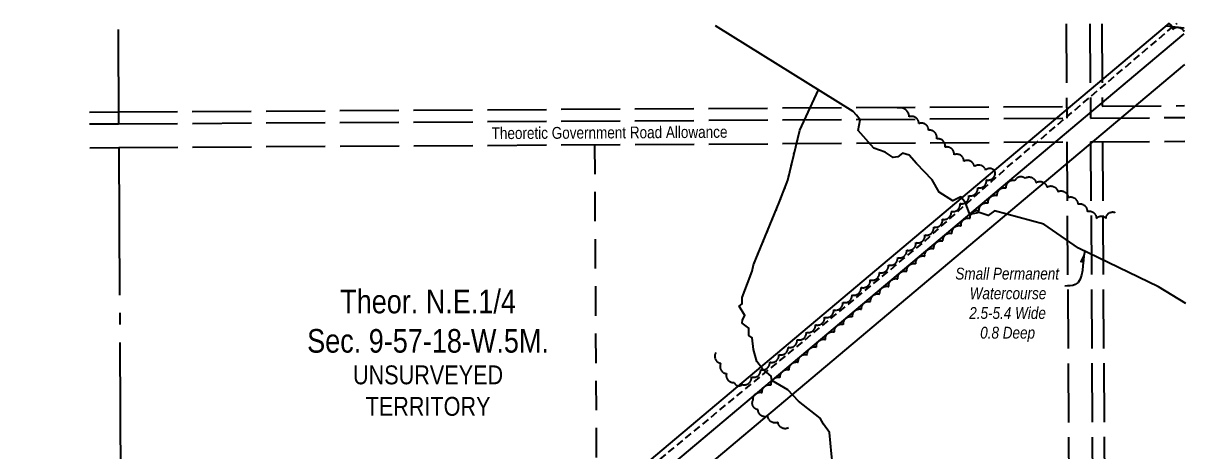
# Model space of a CAD drawing. Extents: x 523732 to 526891, y 5973671 to 5976173.
# Drawn here: x 525209 to 526194, y 5974352 to 5974715 of the extents above; entities that cross this region are included whole.
import ezdxf
from ezdxf.enums import TextEntityAlignment as Align

# ---------------------------------------------------------------- set-up
doc = ezdxf.new("R2010")
doc.units = 0
doc.header["$LTSCALE"] = 5
for name, pattern in [('0', [1, 1, 0]), ('foc-LSD', [8, 5, -3]), ('foc-QUARTERLINE', [33, 25, -3, 2, -3]), ('foc-UNSURVEYED', [12.5, 10, -2.5]), ('foc-WHEELTRACKS', [2, 0.4, -1.6]), ('UG_PIPE', [1.875, 1.25, -0.625])]:
    doc.linetypes.add(name, pattern=pattern)
for name, color, linetype in [('AS-PIPE-UG', 44, 'UG_PIPE'), ('C-RW', 13, 'Continuous'), ('C-SYMBOL', 7, 'Continuous'), ('L-QSEC', 8, 'foc-QUARTERLINE'), ('L-ROAD-T', 7, 'Continuous'), ('L-SECTION-LSD', 7, 'foc-LSD'), ('L-UNS-T', 3, 'Continuous'), ('L-USEC', 7, 'foc-UNSURVEYED'), ('T-BUSH', 110, '0'), ('T-CREEK', 160, 'Continuous'), ('T-SLOPE', 48, 'Continuous'), ('T-WATER', 160, 'Continuous'), ('T-WATER-P3', 160, 'foc-WHEELTRACKS'), ('T-WATER-T', 170, 'Continuous')]:
    doc.layers.add(name, color=color, linetype=linetype)
doc.styles.add('175L', font='ARIALN.TTF', dxfattribs={"height": 20})
doc.styles.add('80CG', font='ARIALN.TTF', dxfattribs={"height": 10})
doc.styles.add('80L', font='ARIALN.TTF', dxfattribs={"height": 10})
doc.styles.add('foc-LtypeFont', font='ARIALN.TTF', dxfattribs={"height": 7.349999999999999})
doc.linetypes.add('foc-TOPO-flowdirection-NOLINE', pattern='A,0,[">",foc-LtypeFont,S=0.3,R=0,X=0,Y=-0.945],-20,[">",foc-LtypeFont,S=0.3,R=0,X=0,Y=-0.945],0', length=20)
doc.dimstyles.new('Compass 5 000', dxfattribs={"dimscale": 5, "dimtxt": 9, "dimasz": 2, "dimexe": 0.2, "dimexo": 0.0625, "dimgap": 0.5, "dimtad": 0, "dimtih": 1, "dimtoh": 1, "dimzin": 0, "dimdsep": 46, "dimtxsty": '80CG', "dimcen": 0.1, "dimse1": 1, "dimse2": 1, "dimclrd": 256, "dimclrt": 256, "dimaunit": 1, "dimadec": 4, "dimazin": 0, "dimtfac": 0.06, "dimtofl": 0, "dimtmove": 0, "dimatfit": 1, "dimfxl": 0.2, "dimtolj": 1, "dimtzin": 0, "dimlwd": -1, "dimarcsym": 0})

msp = doc.modelspace()

# ---------------------------------------------------------------- linework, layer by layer
at = {"layer": 'AS-PIPE-UG', "flags": 128}
msp.add_lwpolyline([(525368.926, 5974147.548000008), (525369.1079999936, 5974143.969), (525369.276, 5974140.306), (525369.3139999991, 5974135.551), (525371.006, 5974132.628000007), (525374.872, 5974132.624000007), (525416.7639999968, 5974134.219000007), (525445.126999999, 5974135.143000008), (525472.8879999936, 5974135.57899999), (525488.4509999991, 5974135.614), (525497.046, 5974136.457000008), (525500.359, 5974138.455), (525503.964999999, 5974140.883000008), (525507.662, 5974143.934000008), (525553.075, 5974182.262), (525613.447, 5974232.828999982), (525669.6349999991, 5974280.566000007), (525732.301, 5974332.480000008), (525760.1089999996, 5974355.48), (525817.404, 5974402.498000051), (525968.867, 5974527.086000008), (526042.172, 5974592.528), (526186.5010524662, 5974714.996334067)], dxfattribs=at)
at = {"layer": 'C-RW', "flags": 128}
for points in [[(526179.9812752887, 5974714.951903768), (525496.570823386, 5974140.339338208), (525358.8377789778, 5974137.945660553), (525360.573, 5974030.771000002), (525322.3559999998, 5973961.511000002), (525383.729, 5973927.801000002), (525391.9734246826, 5973942.758749157), (525348.1998973549, 5973966.870437171), (525380.644963043, 5974025.773565864), (525379.0169967075, 5974126.301623981), (525505.7899511256, 5974128.504825032), (526192.6496078869, 5974706.017487387)], [(525208.8843362548, 5973969.778326032), (525306.0549848463, 5973973.215581113), (525340.5002145958, 5974035.750523686), (525338.5288009143, 5974157.594291204), (525544.652685586, 5974161.166558136), (526078.8028708705, 5974610.294743473), (526192.6496091847, 5974706.017257232)], [(526192.796216829, 5974680.025590119), (526091.6666986966, 5974594.99573477), (525552.1015960869, 5974141.314537832), (525358.838, 5974137.942), (525360.573, 5974030.771000002), (525318.0190134996, 5973953.651155299), (525209.902884753, 5973949.820945759)]]:
    msp.add_lwpolyline(points, dxfattribs=at)
at = {"layer": 'L-QSEC'}
for p, q in [((525289.2825357775, 5974709.712509361), (525289.7179965373, 5974629.879860107)), ((525289.8278404274, 5974609.771787656), (525294.2244955102, 5973805.574319187))]:
    msp.add_line(p, q, dxfattribs=at)
at = {"layer": 'L-SECTION-LSD', "flags": 128}
msp.add_lwpolyline([(525692.9804553997, 5974612.27871891), (525697.4481122117, 5973807.960652223)], dxfattribs=at)
at = {"layer": 'L-USEC'}
for p, q in [((526092.6591893303, 5974714.44368836), (526093.108773963, 5974634.611121613)), ((526112.7672119489, 5974714.562106863), (526113.2168238807, 5974634.72469257)), ((526122.8212232537, 5974714.621316112), (526123.2142286381, 5974644.835503942)), ((526123.2142286381, 5974644.835503943), (526192.9924857354, 5974645.229613959)), ((525265.0771583907, 5974639.789041352), (525289.6501321145, 5974639.933820111)), ((525289.650212693, 5974639.933820576), (526093.0443866176, 5974644.665102735)), ((526093.0516579038, 5974644.665144698), (526093.0521537674, 5974644.665147498)), ((526113.2168238807, 5974634.72469257), (526193.0491961021, 5974635.175588576)), ((525265.1321251496, 5974629.735005368), (525289.7093682209, 5974629.879809283)), ((525289.7094219385, 5974629.879809615), (526093.1035958631, 5974634.611091776)), ((526093.1084433888, 5974634.611119746), (526093.108773963, 5974634.611121613)), ((525265.2420586674, 5974609.626933431), (525289.8278404274, 5974609.771787656)), ((525289.8278404274, 5974609.771787656), (526093.222014352, 5974614.503069842)), ((526093.222014352, 5974614.503069842), (526097.7581510863, 5973810.329742303)), ((526113.3300642726, 5974614.616640787), (526193.1626168344, 5974615.067537823)), ((526113.3300642726, 5974614.616640787), (526113.3300661334, 5974614.616310221)), ((526113.3300650975, 5974614.616494211), (526117.8662018287, 5973810.443166698)), ((526123.3840892311, 5974614.673426275), (526123.3840920249, 5974614.672930409)), ((526123.3840904682, 5974614.673206388), (526127.9202271996, 5973810.499878885))]:
    msp.add_line(p, q, dxfattribs=at)
at = {"layer": 'T-BUSH', "flags": 128}
for points in [[(526179.5497952839, 5974714.9553973, -0.2688629717887421), (526182.9200174167, 5974709.848951163, -0.52056705), (526192.2511584765, 5974708.32177812, -0.02668150126483762), (526192.6337141162, 5974708.835250407, -0.02668150126483762)], [(525795.6927903442, 5974436.075879348, 0.52056705), (525799.8990548387, 5974427.009911534, 0.52056705), (525804.7436431352, 5974418.354837697, 0.52056705), (525811.2542283026, 5974410.77217891, 0.52056705), (525818.2844671431, 5974409.072458833, 0.52056705), (525826.0234563688, 5974415.396419545, 0.52056705), (525833.7624456065, 5974421.720380256, 0.52056705), (525841.5014348382, 5974428.044340975, 0.52056705), (525849.240424069, 5974434.368301687, 0.52056705), (525856.9794133016, 5974440.692262398, 0.52056705), (525864.7184025332, 5974447.016223103, 0.52056705), (525872.457391764, 5974453.340183796, 0.52056705), (525880.1963809966, 5974459.664144525, 0.52056705), (525887.9353702223, 5974465.988105237, 0.52056705), (525895.6743594601, 5974472.312065948, 0.52056705), (525903.4133486918, 5974478.636026659, 0.52056705), (525911.1523379226, 5974484.959987378, 0.52056705), (525918.8913271552, 5974491.28394809, 0.52056705), (525926.6303163868, 5974497.607908839, 0.52056705), (525934.3693056186, 5974503.931869506, 0.52056705), (525942.1082948499, 5974510.255830217, 0.52056705), (525949.8472840759, 5974516.579790928, 0.52056705), (525957.5862733136, 5974522.90375164, 0.52056705), (525965.3252625453, 5974529.227712351, 0.52056705), (525972.9317060604, 5974535.70666242, 0.52056705), (525980.3798965911, 5974542.370662061, 0.52056705), (525987.8280871217, 5974549.034661704, 0.52056705), (525995.2762776514, 5974555.698661345, 0.52056705), (526002.7244681829, 5974562.362660995, 0.52056705), (526010.1726587135, 5974569.026660636, 0.52056705), (526017.6208492442, 5974575.690660272, 0.52056705), (526025.0690397739, 5974582.354659914, 0.52056705), (526032.5172302994, 5974589.018659555, 0.52056705), (526024.386733039, 5974590.653164, 0.52056705), (526014.8570644506, 5974593.655048091, 0.52056705), (526006.0032947778, 5974598.169604425, 0.52056705), (525997.658441246, 5974603.628750181, 0.52056705), (525989.9684187706, 5974610.012165233, 0.52056705), (525982.920954151, 5974617.079603622, 0.52056705), (525976.0697292403, 5974624.355945485, 0.52056705), (525967.8411783312, 5974630.026943112, 0.52056705), (525959.6079576905, 5974635.69249792, 0.52056705), (525948.9813335574, 5974643.005033814, 0.52056705)], [(525857.188923595, 5974372.271510892, -0.52056705), (525848.4172206296, 5974377.061256229, -0.52056705), (525839.8490030168, 5974382.19132813, -0.52056705), (525831.4989736509, 5974387.67221314, -0.52056705), (525827.3175886025, 5974395.867540164, -0.52056705), (525834.9798251231, 5974402.28428115, -0.52056705), (525842.6420616455, 5974408.701022145, -0.52056705), (525850.304298167, 5974415.117763173, -0.52056705), (525857.9665346885, 5974421.534504095, -0.52056705), (525865.62877121, 5974427.951245099, -0.52056705), (525873.2910077305, 5974434.367986094, -0.52056705), (525880.953244253, 5974440.784727074, -0.52056705), (525888.6154807744, 5974447.201468062, -0.52056705), (525896.27771729, 5974453.618209048, -0.52056705), (525903.9399538174, 5974460.034950043, -0.52056705), (525911.602190338, 5974466.451691023, -0.52056705), (525919.2644268604, 5974472.868432011, -0.52056705), (525926.9266633819, 5974479.285172997, -0.52056705), (525934.5888998974, 5974485.701913992, -0.52056705), (525942.2511364248, 5974492.118654972, -0.52056705), (525949.9133729454, 5974498.535395942, -0.52056705), (525957.5756094678, 5974504.952136953, -0.52056705), (525965.2378459893, 5974511.368877941, -0.52056705), (525972.9000825069, 5974517.785618921, -0.52056705), (525980.561867886, 5974524.202898439, -0.52056705), (525988.2219537221, 5974530.622206688, -0.52056705), (525995.8820395583, 5974537.041514937, -0.52056705), (526003.5421253945, 5974543.460823185, -0.52056705), (526011.2022112305, 5974549.880131434, -0.52056705), (526018.8622970667, 5974556.299439683, -0.52056705), (526026.5223829029, 5974562.718747931, -0.52056705), (526034.182468738, 5974569.13805618, -0.52056705), (526041.8425545743, 5974575.557364428, -0.52056705), (526049.5026404053, 5974581.976672659, -0.52056705), (526057.8519888212, 5974583.90433572, -0.52056705), (526067.0844271654, 5974580.077259072, -0.52056705), (526076.3168655114, 5974576.250182432, -0.52056705), (526085.5493038566, 5974572.423105791, -0.52056705), (526094.2639752856, 5974567.570725837, -0.52056705), (526102.4628735272, 5974561.889255473, -0.52056705), (526110.3192803871, 5974555.711771782, -0.52056705), (526118.1756872461, 5974549.534288099, -0.52056705), (526126.3147865651, 5974549.739412253, -0.52056705), (526134.0506159423, 5974554.78346401, -0.52056705)]]:
    msp.add_lwpolyline(points, format="xyb", dxfattribs=at)
at = {"layer": 'T-CREEK', "linetype": 'foc-TOPO-flowdirection-NOLINE', "flags": 128}
for points in [[(525912.107, 5974640.219000007), (525795.5949483819, 5974712.694242328)], [(526193.937828934, 5974477.632310923), (526170.7681282968, 5974491.831863285), (526103.136, 5974524.505), (526073.656, 5974544.89), (526031.8809999933, 5974556.02), (526026.427, 5974552.241), (526019.01, 5974554.865), (526010.939, 5974552.922), (526007.180999999, 5974562.875999982), (526003.46, 5974568.11), (525996.56, 5974564.629000007), (525984.9709999933, 5974571.881999983), (525978.955, 5974582.273), (525965.7889999932, 5974596.335000007), (525959.569, 5974603.435000007), (525953.893, 5974604.953), (525949.874, 5974601.838), (525946.0449999978, 5974601.376), (525939.151, 5974605.824), (525929.5809999978, 5974609.231000007), (525916.422, 5974624.200000008), (525918.151, 5974633.323000007), (525914.9999999991, 5974637.032), (525912.107, 5974640.219000007)]]:
    msp.add_lwpolyline(points, dxfattribs=at)
at = {"layer": 'T-CREEK', "flags": 128}
for points in [[(525912.107, 5974640.219000007), (525795.5949483819, 5974712.694242328)], [(526193.937828934, 5974477.632310923), (526170.7681282968, 5974491.831863285), (526103.136, 5974524.505), (526073.656, 5974544.89), (526031.8809999933, 5974556.02), (526026.427, 5974552.241), (526019.01, 5974554.865), (526010.939, 5974552.922), (526007.180999999, 5974562.875999982), (526003.46, 5974568.11), (525996.56, 5974564.629000007), (525984.9709999933, 5974571.881999983), (525978.955, 5974582.273), (525965.7889999932, 5974596.335000007), (525959.569, 5974603.435000007), (525953.893, 5974604.953), (525949.874, 5974601.838), (525946.0449999978, 5974601.376), (525939.151, 5974605.824), (525929.5809999978, 5974609.231000007), (525916.422, 5974624.200000008), (525918.151, 5974633.323000007), (525914.9999999991, 5974637.032), (525912.107, 5974640.219000007)]]:
    msp.add_lwpolyline(points, dxfattribs=at)
at = {"layer": 'T-SLOPE', "flags": 128}
msp.add_lwpolyline([(526177.6699, 5974712.857899998), (526192.6208669067, 5974711.112896938)], dxfattribs=at)
at = {"layer": 'T-WATER', "flags": 128}
msp.add_lwpolyline([(525893.634, 5974350.419), (525891.9839999933, 5974368.544000007), (525887.055, 5974375.496000008), (525884.158, 5974380.456000007), (525865.9169999991, 5974394.918), (525856.8919999932, 5974404.518000008), (525843.335, 5974412.589), (525842.5329999933, 5974416.106000054), (525835.304, 5974422.492000007), (525830.4689999933, 5974428.587), (525827.535, 5974438.787000054), (525826.581, 5974448.492), (525823.604999999, 5974450.523000007), (525823.6649999933, 5974456.812000007), (525817.947999999, 5974461.04), (525818.2209999972, 5974463.862000007), (525820.321, 5974467.624000007), (525815.518, 5974475.37), (525817.991, 5974477.521000007), (525817.926, 5974482.844), (525822.542, 5974494.727), (525826.653, 5974504.937), (525827.6419999968, 5974510.317000007)], dxfattribs=at)
at = {"layer": 'T-WATER', "linetype": 'foc-TOPO-flowdirection-NOLINE', "flags": 128}
msp.add_lwpolyline([(525900.8239999933, 5974292.629), (525898.562, 5974300.656), (525898.9279999977, 5974306.144000008), (525895.288, 5974308.661000008), (525894.317, 5974314.531), (525892.312999999, 5974318.694), (525893.329, 5974322.860000008), (525891.148, 5974327.389), (525894.551, 5974330.446), (525894.5389999932, 5974342.356), (525893.634, 5974350.419), (525891.9839999933, 5974368.544000007), (525887.055, 5974375.496000008), (525884.158, 5974380.456000007), (525865.9169999991, 5974394.918), (525856.8919999932, 5974404.518000008), (525843.335, 5974412.589), (525842.5329999933, 5974416.106000054), (525835.304, 5974422.492000007), (525830.4689999933, 5974428.587), (525827.535, 5974438.787000054), (525826.581, 5974448.492), (525823.604999999, 5974450.523000007), (525823.6649999933, 5974456.812000007), (525817.947999999, 5974461.04), (525818.2209999972, 5974463.862000007), (525820.321, 5974467.624000007), (525815.518, 5974475.37), (525817.991, 5974477.521000007), (525817.926, 5974482.844), (525822.542, 5974494.727), (525826.653, 5974504.937), (525827.6419999968, 5974510.317000007)], dxfattribs=at)
at = {"layer": 'T-WATER-P3', "flags": 128}
msp.add_lwpolyline([(525827.6419999968, 5974510.317000007), (525849.5513771857, 5974563.189448542), (525856.7403314917, 5974582.055556582), (525866.8430077807, 5974624.362313457), (525882.6595269952, 5974658.536527767)], dxfattribs=at)
at = {"layer": 'T-WATER-P3', "linetype": 'foc-TOPO-flowdirection-NOLINE', "flags": 128}
msp.add_lwpolyline([(525827.6419999968, 5974510.317000007), (525849.5513771857, 5974563.189448542), (525856.7403314917, 5974582.055556582), (525866.8430077807, 5974624.362313457), (525882.6595269952, 5974658.536527767)], dxfattribs=at)

# ---------------------------------------------------------------- texts
at = {"layer": 'C-SYMBOL', "color": 3, "insert": (525551.9002296507, 5974489.361568), "char_height": 19.98843999999949, "width": 203.1248179061351, "attachment_point": 2, "style": '175L'}
msp.add_mtext('Theor. N.E.1/4\\PSec. 9-57-18-W.5M.', dxfattribs=at)
at = {"layer": 'L-ROAD-T', "style": '80L'}
msp.add_text('Theoretic Government Road Allowance', height=9.994219999999743, rotation=0.3374176175663536, dxfattribs=at).set_placement((525705.6749778822, 5974622.440503521), align=Align.MIDDLE_CENTER)
at = {"layer": 'L-UNS-T', "color": 3, "insert": (525551.9002296507, 5974403.804759462), "char_height": 15.99075199999974, "attachment_point": 5, "style": '80L'}
msp.add_mtext_dynamic_manual_height_columns('UNSURVEYED TERRITORY', width=126.4137517053184, gutter_width=47.49999999999932, heights=[0], dxfattribs=at)
at = {"layer": 'T-WATER-T', "insert": (525998.2673011171, 5974507.976600776), "char_height": 9.999999999999861, "attachment_point": 1, "style": '80L'}
msp.add_mtext_dynamic_manual_height_columns('\\pi0.45587;{\\fArial Narrow|b0|i1|c0|p34;Small Permanent \\P\\pi12.59434;Watercourse\\P\\pi12.20894;2.5-5.4 Wide\\P\\pi21.48588;0.8 Deep}', width=88.40832196452796, gutter_width=0, heights=[0], dxfattribs=at)

# ---------------------------------------------------------------- leaders
at = {"layer": 'T-WATER-T', "path_type": 1}
msp.add_leader([(526108.4571198158, 5974521.934362648), (526100.284859567, 5974493.639054934), (526091.5333916325, 5974492.239255277)], dimstyle='Compass 5 000', override={"dimgap": 0.5, "dimtad": 0}, dxfattribs=at)

doc.saveas('drawing.dxf')
